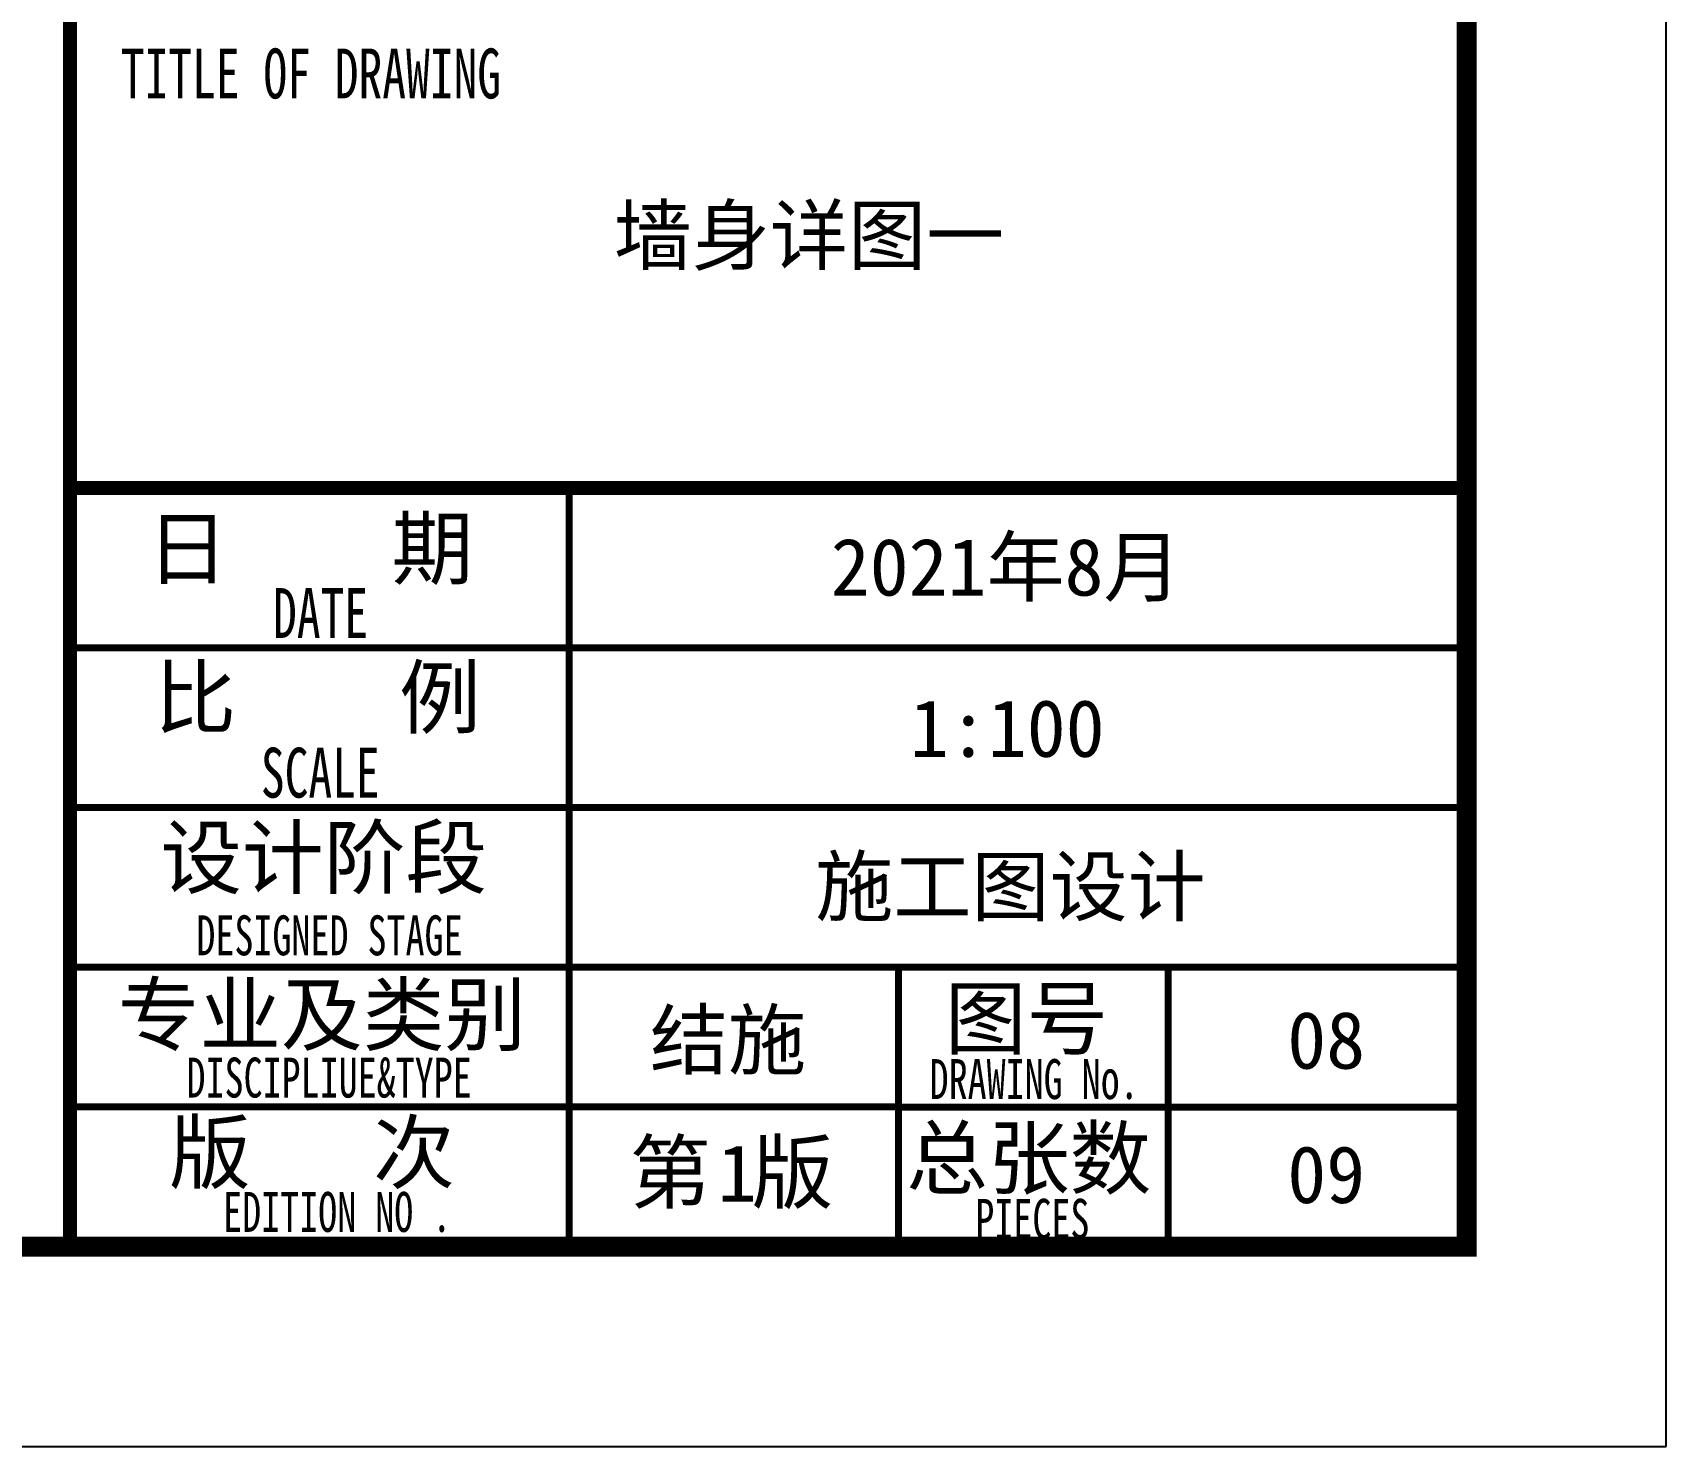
# Model space of a CAD drawing. Extents: x 169490 to 7584583, y -2399407 to 1374371.
# Drawn here: x 1603234 to 1604871, y 685590 to 687006 of the extents above; entities that cross this region are included whole.
import ezdxf

# ---------------------------------------------------------------- set-up
doc = ezdxf.new("R2010")
doc.units = 0
doc.header["$LTSCALE"] = 100
doc.layers.add('图框', color=140, linetype='CONTINUOUS')
doc.layers.add('图签文字', color=147, linetype='CONTINUOUS')
doc.layers.add('图签', color=147, linetype='CONTINUOUS', lineweight=18)
doc.styles.add('宋体', font='')
doc.styles.add('建筑图签-1', font='simhei.ttf', dxfattribs={"width": 0.7})
doc.styles.get('宋体').set_extended_font_data('SimSun')

msp = doc.modelspace()

# ---------------------------------------------------------------- linework, layer by layer
at = {"layer": '图框'}
msp.add_lwpolyline([(1588050.5, 685589.6), (1604870.5, 685589.6), (1604870.5, 697469.6), (1588050.5, 697469.6)], close=True, dxfattribs=at)
at = {"layer": '图框', "const_width": 20}
msp.add_lwpolyline([(1588550.5, 685789.6), (1604670.5, 685789.6), (1604670.5, 697269.6), (1588550.5, 697269.6)], close=True, dxfattribs=at)
at = {"layer": '图框'}
for points, const_width in [([(1603271.5, 685789.6), (1603271.5, 697269.6)], 14), ([(1603271.5, 686549.7), (1604671.5, 686549.7)], 14), ([(1603771.5, 686069.7), (1603771.5, 686549.7)], 7), ([(1603271.5, 686389.7), (1604671.5, 686389.7)], 7), ([(1603271.5, 686229.7), (1604671.5, 686229.7)], 7), ([(1603271.5, 686069.7), (1604671.5, 686069.7)], 7), ([(1603271.5, 686069.7), (1604571.5, 686069.7)], 7), ([(1603771.5, 685789.7), (1603771.5, 686069.7)], 7), ([(1604101.5, 685789.7), (1604101.5, 686069.7)], 7), ([(1604101.5, 685789.7), (1604101.5, 686069.7)], 7), ([(1604101.5, 685789.7), (1604101.5, 686069.7)], 7), ([(1604371.5, 685789.6), (1604371.5, 686069.6)], 7), ([(1603271.5, 685929.7), (1604101.5, 685929.7)], 7), ([(1604101.5, 685929.6), (1604671.5, 685929.6)], 7)]:
    msp.add_lwpolyline(points, dxfattribs=dict(at, const_width=const_width))

# ---------------------------------------------------------------- texts
at = {"layer": '图框', "style": '建筑图签-1', "width": 0.7}
for s, height, p in [('TITLE OF DRAWING', 50, (1603322.3, 686940.1)), ('DATE', 50, (1603474.8, 686399.5)), ('SCALE', 50, (1603462.6, 686239.6)), ('DESIGNED STAGE', 40, (1603398, 686081.6)), ('DISCIPLIUE&TYPE', 40, (1603388.1, 685939.1)), ('DRAWING No.', 40, (1604132.5, 685937.6)), ('EDITION NO .', 40, (1603424.8, 685804.5)), ('PIECES', 40, (1604178.3, 685797.6))]:
    msp.add_text(s, height=height, dxfattribs=at).set_placement(p)
at = {"layer": '图签', "color": 3, "style": '宋体'}
for s, p in [('墙身详图一', (1603816.2, 686774.3)), ('08', (1604490.8, 685968)), ('09', (1604490.8, 685833.4))]:
    msp.add_text(s, height=57.34, dxfattribs=at).set_placement(p)
at = {"layer": '图签', "color": 2, "style": '宋体'}
for s, height, p in [('2021年8月', 57.34, (1604033.5, 686442)), ('1:100', 57.34, (1604112.8, 686280.4)), ('施工图设计', 57.34, (1604018, 686122)), ('结施', 57.34, (1603852.4, 685968.2)), ('1', 57.3, (1603920.2, 685834.7))]:
    msp.add_text(s, height=height, dxfattribs=at).set_placement(p)
at = {"layer": '图签文字', "color": 7, "style": '建筑图签-1'}
for s, p in [('日    期', (1603348.3, 686459.4)), ('比    例', (1603356, 686310)), ('设计阶段', (1603361.9, 686149.6)), ('专业及类别', (1603319.1, 685992.3)), ('图号', (1604147.7, 685988.5)), ('版   次 ', (1603370.7, 685854.2)), ('总张数', (1604109.1, 685848.5)), ('第 版', (1603831.7, 685834.3))]:
    msp.add_text(s, height=60, dxfattribs=at).set_placement(p)

doc.saveas('drawing.dxf')
